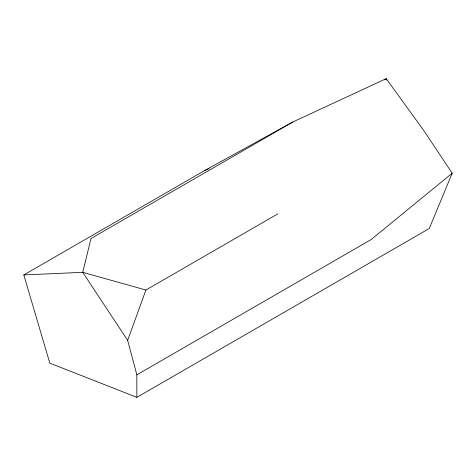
<?xml version="1.0" encoding="UTF-8"?>
<svg xmlns="http://www.w3.org/2000/svg" width="476" height="476" viewBox="0 0 476 476"><rect width="100%" height="100%" fill="white"/><g stroke="black" fill="none" stroke-linecap="round" stroke-linejoin="round"><path stroke-width="0.71" d="M136.85 397.347L429.257 228.522L452.2 173.216L423.491 130.103L386.185 78.653L292.728 122.04L204.377 170.694L23.8 274.95L49.819 363.128L136.85 397.347L136.844 374.832L127.657 340.352L145.918 290.021L277.895 213.825M452.2 173.216L371.131 239.565L136.844 374.832M384.37 79.909L386.185 78.653L386.72 80.028M292.728 122.04L91.017 238.494L82.729 272.326L127.657 340.352M204.377 170.694L209.131 168.587M23.8 274.95L82.729 272.326L145.918 290.021"/></g></svg>
